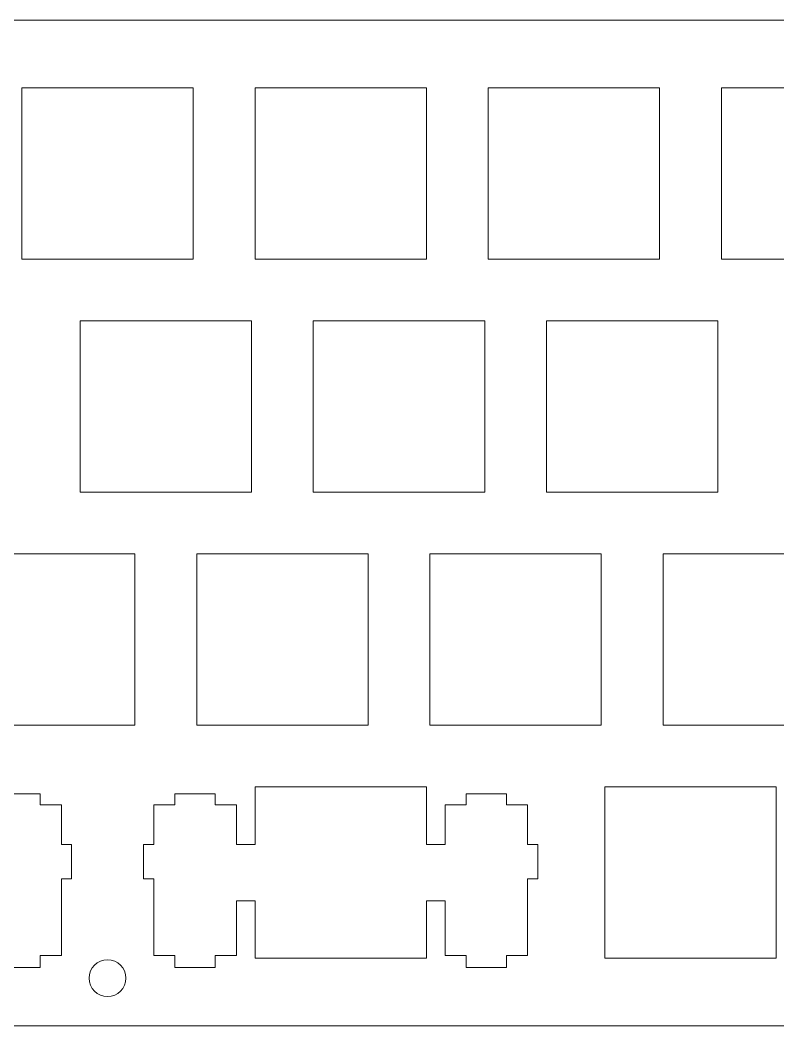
# Model space of a CAD drawing. Header units: inches. Extents: x 3 to 411, y -340 to -2.
# Drawn here: x 122.2 to 184.1, y -83.9 to -1.7 of the extents above; entities that cross this region are included whole.
import ezdxf

# ---------------------------------------------------------------- set-up
doc = ezdxf.new("R2010")
doc.units = ezdxf.units.IN
doc.header["$MEASUREMENT"] = 0
doc.layers.add('Layer 1', color=7, linetype='Continuous')

# ---------------------------------------------------------------- blocks, each defined once
blk = doc.blocks.new('block 127')
at = {"layer": 'Layer 1', "color": 4, "lineweight": 9, "true_color": 0x00ffff}
blk.add_lwpolyline([(238.876, -83.889), (5.514, -83.889)], dxfattribs=at)
blk = doc.blocks.new('block 169')
at = {"layer": 'Layer 1', "color": 4, "lineweight": 9, "true_color": 0x00ffff}
blk.add_lwpolyline([(5.514, -1.688), (238.876, -1.689)], dxfattribs=at)
blk = doc.blocks.new('block 197')
at = {"layer": 'Layer 1', "color": 5, "lineweight": 9, "true_color": 0x0000ff}
blk.add_lwpolyline([(120.539, -79.114), (123.839, -79.114)], dxfattribs=at)
blk = doc.blocks.new('block 198')
at = {"layer": 'Layer 1', "color": 5, "lineweight": 9, "true_color": 0x0000ff}
blk.add_lwpolyline([(123.839, -79.114), (123.839, -78.134)], dxfattribs=at)
blk = doc.blocks.new('block 199')
at = {"layer": 'Layer 1', "color": 5, "lineweight": 9, "true_color": 0x0000ff}
blk.add_lwpolyline([(123.839, -78.134), (125.563, -78.134)], dxfattribs=at)
blk = doc.blocks.new('block 200')
at = {"layer": 'Layer 1', "color": 5, "lineweight": 9, "true_color": 0x0000ff}
blk.add_lwpolyline([(125.563, -78.134), (125.563, -71.864)], dxfattribs=at)
blk = doc.blocks.new('block 201')
at = {"layer": 'Layer 1', "color": 5, "lineweight": 9, "true_color": 0x0000ff}
blk.add_lwpolyline([(125.563, -71.864), (126.389, -71.864)], dxfattribs=at)
blk = doc.blocks.new('block 202')
at = {"layer": 'Layer 1', "color": 5, "lineweight": 9, "true_color": 0x0000ff}
blk.add_lwpolyline([(126.389, -71.864), (126.389, -69.064)], dxfattribs=at)
blk = doc.blocks.new('block 203')
at = {"layer": 'Layer 1', "color": 5, "lineweight": 9, "true_color": 0x0000ff}
blk.add_lwpolyline([(126.389, -69.064), (125.563, -69.064)], dxfattribs=at)
blk = doc.blocks.new('block 204')
at = {"layer": 'Layer 1', "color": 5, "lineweight": 9, "true_color": 0x0000ff}
blk.add_lwpolyline([(125.563, -69.064), (125.563, -65.834)], dxfattribs=at)
blk = doc.blocks.new('block 205')
at = {"layer": 'Layer 1', "color": 5, "lineweight": 9, "true_color": 0x0000ff}
blk.add_lwpolyline([(125.563, -65.834), (123.839, -65.834)], dxfattribs=at)
blk = doc.blocks.new('block 206')
at = {"layer": 'Layer 1', "color": 5, "lineweight": 9, "true_color": 0x0000ff}
blk.add_lwpolyline([(123.839, -65.834), (123.839, -64.913)], dxfattribs=at)
blk = doc.blocks.new('block 207')
at = {"layer": 'Layer 1', "color": 5, "lineweight": 9, "true_color": 0x0000ff}
blk.add_lwpolyline([(123.839, -64.913), (120.539, -64.913)], dxfattribs=at)
blk = doc.blocks.new('block 214')
at = {"layer": 'Layer 1', "color": 5, "lineweight": 9, "true_color": 0x0000ff}
blk.add_lwpolyline([(141.389, -64.364), (141.389, -69.064)], dxfattribs=at)
blk = doc.blocks.new('block 215')
at = {"layer": 'Layer 1', "color": 5, "lineweight": 9, "true_color": 0x0000ff}
blk.add_lwpolyline([(141.389, -69.064), (139.863, -69.064)], dxfattribs=at)
blk = doc.blocks.new('block 216')
at = {"layer": 'Layer 1', "color": 5, "lineweight": 9, "true_color": 0x0000ff}
blk.add_lwpolyline([(139.863, -69.064), (139.863, -65.834)], dxfattribs=at)
blk = doc.blocks.new('block 217')
at = {"layer": 'Layer 1', "color": 5, "lineweight": 9, "true_color": 0x0000ff}
blk.add_lwpolyline([(139.863, -65.834), (138.139, -65.834)], dxfattribs=at)
blk = doc.blocks.new('block 218')
at = {"layer": 'Layer 1', "color": 5, "lineweight": 9, "true_color": 0x0000ff}
blk.add_lwpolyline([(138.139, -65.834), (138.139, -64.913)], dxfattribs=at)
blk = doc.blocks.new('block 219')
at = {"layer": 'Layer 1', "color": 5, "lineweight": 9, "true_color": 0x0000ff}
blk.add_lwpolyline([(138.139, -64.913), (134.839, -64.913)], dxfattribs=at)
blk = doc.blocks.new('block 220')
at = {"layer": 'Layer 1', "color": 5, "lineweight": 9, "true_color": 0x0000ff}
blk.add_lwpolyline([(134.839, -64.913), (134.839, -65.834)], dxfattribs=at)
blk = doc.blocks.new('block 221')
at = {"layer": 'Layer 1', "color": 5, "lineweight": 9, "true_color": 0x0000ff}
blk.add_lwpolyline([(134.839, -65.834), (133.114, -65.834)], dxfattribs=at)
blk = doc.blocks.new('block 222')
at = {"layer": 'Layer 1', "color": 5, "lineweight": 9, "true_color": 0x0000ff}
blk.add_lwpolyline([(133.114, -65.834), (133.114, -69.064)], dxfattribs=at)
blk = doc.blocks.new('block 223')
at = {"layer": 'Layer 1', "color": 5, "lineweight": 9, "true_color": 0x0000ff}
blk.add_lwpolyline([(133.114, -69.064), (132.288, -69.064)], dxfattribs=at)
blk = doc.blocks.new('block 224')
at = {"layer": 'Layer 1', "color": 5, "lineweight": 9, "true_color": 0x0000ff}
blk.add_lwpolyline([(132.288, -69.064), (132.288, -71.864)], dxfattribs=at)
blk = doc.blocks.new('block 225')
at = {"layer": 'Layer 1', "color": 5, "lineweight": 9, "true_color": 0x0000ff}
blk.add_lwpolyline([(132.288, -71.864), (133.114, -71.864)], dxfattribs=at)
blk = doc.blocks.new('block 226')
at = {"layer": 'Layer 1', "color": 5, "lineweight": 9, "true_color": 0x0000ff}
blk.add_lwpolyline([(133.114, -71.864), (133.114, -78.134)], dxfattribs=at)
blk = doc.blocks.new('block 227')
at = {"layer": 'Layer 1', "color": 5, "lineweight": 9, "true_color": 0x0000ff}
blk.add_lwpolyline([(133.114, -78.134), (134.839, -78.134)], dxfattribs=at)
blk = doc.blocks.new('block 228')
at = {"layer": 'Layer 1', "color": 5, "lineweight": 9, "true_color": 0x0000ff}
blk.add_lwpolyline([(134.839, -78.134), (134.839, -79.114)], dxfattribs=at)
blk = doc.blocks.new('block 229')
at = {"layer": 'Layer 1', "color": 5, "lineweight": 9, "true_color": 0x0000ff}
blk.add_lwpolyline([(134.839, -79.114), (138.139, -79.114)], dxfattribs=at)
blk = doc.blocks.new('block 230')
at = {"layer": 'Layer 1', "color": 5, "lineweight": 9, "true_color": 0x0000ff}
blk.add_lwpolyline([(138.139, -79.114), (138.139, -78.134)], dxfattribs=at)
blk = doc.blocks.new('block 231')
at = {"layer": 'Layer 1', "color": 5, "lineweight": 9, "true_color": 0x0000ff}
blk.add_lwpolyline([(138.139, -78.134), (139.863, -78.134)], dxfattribs=at)
blk = doc.blocks.new('block 232')
at = {"layer": 'Layer 1', "color": 5, "lineweight": 9, "true_color": 0x0000ff}
blk.add_lwpolyline([(139.863, -78.134), (139.863, -73.664)], dxfattribs=at)
blk = doc.blocks.new('block 233')
at = {"layer": 'Layer 1', "color": 5, "lineweight": 9, "true_color": 0x0000ff}
blk.add_lwpolyline([(139.863, -73.664), (141.389, -73.664)], dxfattribs=at)
blk = doc.blocks.new('block 234')
at = {"layer": 'Layer 1', "color": 5, "lineweight": 9, "true_color": 0x0000ff}
blk.add_lwpolyline([(141.389, -73.664), (141.389, -78.363)], dxfattribs=at)
blk = doc.blocks.new('block 235')
at = {"layer": 'Layer 1', "color": 5, "lineweight": 9, "true_color": 0x0000ff}
blk.add_lwpolyline([(141.389, -78.363), (155.388, -78.363)], dxfattribs=at)
blk = doc.blocks.new('block 236')
at = {"layer": 'Layer 1', "color": 5, "lineweight": 9, "true_color": 0x0000ff}
blk.add_lwpolyline([(155.388, -78.363), (155.388, -73.664)], dxfattribs=at)
blk = doc.blocks.new('block 237')
at = {"layer": 'Layer 1', "color": 5, "lineweight": 9, "true_color": 0x0000ff}
blk.add_lwpolyline([(155.388, -73.664), (156.914, -73.664)], dxfattribs=at)
blk = doc.blocks.new('block 238')
at = {"layer": 'Layer 1', "color": 5, "lineweight": 9, "true_color": 0x0000ff}
blk.add_lwpolyline([(156.914, -73.664), (156.914, -78.134)], dxfattribs=at)
blk = doc.blocks.new('block 239')
at = {"layer": 'Layer 1', "color": 5, "lineweight": 9, "true_color": 0x0000ff}
blk.add_lwpolyline([(156.914, -78.134), (158.639, -78.134)], dxfattribs=at)
blk = doc.blocks.new('block 240')
at = {"layer": 'Layer 1', "color": 5, "lineweight": 9, "true_color": 0x0000ff}
blk.add_lwpolyline([(158.639, -78.134), (158.639, -79.114)], dxfattribs=at)
blk = doc.blocks.new('block 241')
at = {"layer": 'Layer 1', "color": 5, "lineweight": 9, "true_color": 0x0000ff}
blk.add_lwpolyline([(158.639, -79.114), (161.939, -79.114)], dxfattribs=at)
blk = doc.blocks.new('block 242')
at = {"layer": 'Layer 1', "color": 5, "lineweight": 9, "true_color": 0x0000ff}
blk.add_lwpolyline([(161.939, -79.114), (161.939, -78.134)], dxfattribs=at)
blk = doc.blocks.new('block 243')
at = {"layer": 'Layer 1', "color": 5, "lineweight": 9, "true_color": 0x0000ff}
blk.add_lwpolyline([(161.939, -78.134), (163.663, -78.134)], dxfattribs=at)
blk = doc.blocks.new('block 244')
at = {"layer": 'Layer 1', "color": 5, "lineweight": 9, "true_color": 0x0000ff}
blk.add_lwpolyline([(163.663, -78.134), (163.663, -71.864)], dxfattribs=at)
blk = doc.blocks.new('block 245')
at = {"layer": 'Layer 1', "color": 5, "lineweight": 9, "true_color": 0x0000ff}
blk.add_lwpolyline([(163.663, -71.864), (164.489, -71.864)], dxfattribs=at)
blk = doc.blocks.new('block 246')
at = {"layer": 'Layer 1', "color": 5, "lineweight": 9, "true_color": 0x0000ff}
blk.add_lwpolyline([(164.489, -71.864), (164.489, -69.064)], dxfattribs=at)
blk = doc.blocks.new('block 247')
at = {"layer": 'Layer 1', "color": 5, "lineweight": 9, "true_color": 0x0000ff}
blk.add_lwpolyline([(164.489, -69.064), (163.663, -69.064)], dxfattribs=at)
blk = doc.blocks.new('block 248')
at = {"layer": 'Layer 1', "color": 5, "lineweight": 9, "true_color": 0x0000ff}
blk.add_lwpolyline([(163.663, -69.064), (163.663, -65.834)], dxfattribs=at)
blk = doc.blocks.new('block 249')
at = {"layer": 'Layer 1', "color": 5, "lineweight": 9, "true_color": 0x0000ff}
blk.add_lwpolyline([(163.663, -65.834), (161.939, -65.834)], dxfattribs=at)
blk = doc.blocks.new('block 250')
at = {"layer": 'Layer 1', "color": 5, "lineweight": 9, "true_color": 0x0000ff}
blk.add_lwpolyline([(161.939, -65.834), (161.939, -64.913)], dxfattribs=at)
blk = doc.blocks.new('block 251')
at = {"layer": 'Layer 1', "color": 5, "lineweight": 9, "true_color": 0x0000ff}
blk.add_lwpolyline([(161.939, -64.913), (158.639, -64.913)], dxfattribs=at)
blk = doc.blocks.new('block 252')
at = {"layer": 'Layer 1', "color": 5, "lineweight": 9, "true_color": 0x0000ff}
blk.add_lwpolyline([(158.639, -64.913), (158.639, -65.834)], dxfattribs=at)
blk = doc.blocks.new('block 253')
at = {"layer": 'Layer 1', "color": 5, "lineweight": 9, "true_color": 0x0000ff}
blk.add_lwpolyline([(158.639, -65.834), (156.914, -65.834)], dxfattribs=at)
blk = doc.blocks.new('block 254')
at = {"layer": 'Layer 1', "color": 5, "lineweight": 9, "true_color": 0x0000ff}
blk.add_lwpolyline([(156.914, -65.834), (156.914, -69.064)], dxfattribs=at)
blk = doc.blocks.new('block 255')
at = {"layer": 'Layer 1', "color": 5, "lineweight": 9, "true_color": 0x0000ff}
blk.add_lwpolyline([(156.914, -69.064), (155.388, -69.064)], dxfattribs=at)
blk = doc.blocks.new('block 256')
at = {"layer": 'Layer 1', "color": 5, "lineweight": 9, "true_color": 0x0000ff}
blk.add_lwpolyline([(155.388, -69.064), (155.388, -64.364)], dxfattribs=at)
blk = doc.blocks.new('block 257')
at = {"layer": 'Layer 1', "color": 5, "lineweight": 9, "true_color": 0x0000ff}
blk.add_lwpolyline([(155.388, -64.364), (141.389, -64.364)], dxfattribs=at)
blk = doc.blocks.new('block 270')
at = {"layer": 'Layer 1', "color": 5, "lineweight": 9, "true_color": 0x0000ff}
blk.add_lwpolyline([(169.964, -64.364), (183.963, -64.364)], dxfattribs=at)
blk = doc.blocks.new('block 271')
at = {"layer": 'Layer 1', "color": 5, "lineweight": 9, "true_color": 0x0000ff}
blk.add_lwpolyline([(183.963, -64.364), (183.963, -78.363)], dxfattribs=at)
blk = doc.blocks.new('block 272')
at = {"layer": 'Layer 1', "color": 5, "lineweight": 9, "true_color": 0x0000ff}
blk.add_lwpolyline([(183.963, -78.363), (169.964, -78.363)], dxfattribs=at)
blk = doc.blocks.new('block 273')
at = {"layer": 'Layer 1', "color": 5, "lineweight": 9, "true_color": 0x0000ff}
blk.add_lwpolyline([(169.964, -78.363), (169.964, -64.364)], dxfattribs=at)
blk = doc.blocks.new('block 298')
at = {"layer": 'Layer 1', "color": 5, "lineweight": 9, "true_color": 0x0000ff}
blk.add_lwpolyline([(117.576, -45.314), (131.576, -45.314)], dxfattribs=at)
blk = doc.blocks.new('block 299')
at = {"layer": 'Layer 1', "color": 5, "lineweight": 9, "true_color": 0x0000ff}
blk.add_lwpolyline([(131.576, -45.314), (131.576, -59.313)], dxfattribs=at)
blk = doc.blocks.new('block 300')
at = {"layer": 'Layer 1', "color": 5, "lineweight": 9, "true_color": 0x0000ff}
blk.add_lwpolyline([(131.576, -59.313), (117.576, -59.313)], dxfattribs=at)
blk = doc.blocks.new('block 302')
at = {"layer": 'Layer 1', "color": 5, "lineweight": 9, "true_color": 0x0000ff}
blk.add_lwpolyline([(136.626, -45.314), (150.626, -45.314)], dxfattribs=at)
blk = doc.blocks.new('block 303')
at = {"layer": 'Layer 1', "color": 5, "lineweight": 9, "true_color": 0x0000ff}
blk.add_lwpolyline([(150.626, -45.314), (150.626, -59.313)], dxfattribs=at)
blk = doc.blocks.new('block 304')
at = {"layer": 'Layer 1', "color": 5, "lineweight": 9, "true_color": 0x0000ff}
blk.add_lwpolyline([(150.626, -59.313), (136.626, -59.313)], dxfattribs=at)
blk = doc.blocks.new('block 305')
at = {"layer": 'Layer 1', "color": 5, "lineweight": 9, "true_color": 0x0000ff}
blk.add_lwpolyline([(136.626, -59.313), (136.626, -45.314)], dxfattribs=at)
blk = doc.blocks.new('block 306')
at = {"layer": 'Layer 1', "color": 5, "lineweight": 9, "true_color": 0x0000ff}
blk.add_lwpolyline([(155.676, -45.314), (169.676, -45.314)], dxfattribs=at)
blk = doc.blocks.new('block 307')
at = {"layer": 'Layer 1', "color": 5, "lineweight": 9, "true_color": 0x0000ff}
blk.add_lwpolyline([(169.676, -45.314), (169.676, -59.313)], dxfattribs=at)
blk = doc.blocks.new('block 308')
at = {"layer": 'Layer 1', "color": 5, "lineweight": 9, "true_color": 0x0000ff}
blk.add_lwpolyline([(169.676, -59.313), (155.676, -59.313)], dxfattribs=at)
blk = doc.blocks.new('block 309')
at = {"layer": 'Layer 1', "color": 5, "lineweight": 9, "true_color": 0x0000ff}
blk.add_lwpolyline([(155.676, -59.313), (155.676, -45.314)], dxfattribs=at)
blk = doc.blocks.new('block 310')
at = {"layer": 'Layer 1', "color": 5, "lineweight": 9, "true_color": 0x0000ff}
blk.add_lwpolyline([(174.726, -45.314), (188.726, -45.314)], dxfattribs=at)
blk = doc.blocks.new('block 312')
at = {"layer": 'Layer 1', "color": 5, "lineweight": 9, "true_color": 0x0000ff}
blk.add_lwpolyline([(188.726, -59.313), (174.726, -59.313)], dxfattribs=at)
blk = doc.blocks.new('block 313')
at = {"layer": 'Layer 1', "color": 5, "lineweight": 9, "true_color": 0x0000ff}
blk.add_lwpolyline([(174.726, -59.313), (174.726, -45.314)], dxfattribs=at)
blk = doc.blocks.new('block 346')
at = {"layer": 'Layer 1', "color": 5, "lineweight": 9, "true_color": 0x0000ff}
blk.add_lwpolyline([(127.1, -26.264), (141.101, -26.264)], dxfattribs=at)
blk = doc.blocks.new('block 347')
at = {"layer": 'Layer 1', "color": 5, "lineweight": 9, "true_color": 0x0000ff}
blk.add_lwpolyline([(141.101, -26.264), (141.101, -40.263)], dxfattribs=at)
blk = doc.blocks.new('block 348')
at = {"layer": 'Layer 1', "color": 5, "lineweight": 9, "true_color": 0x0000ff}
blk.add_lwpolyline([(141.101, -40.263), (127.1, -40.263)], dxfattribs=at)
blk = doc.blocks.new('block 349')
at = {"layer": 'Layer 1', "color": 5, "lineweight": 9, "true_color": 0x0000ff}
blk.add_lwpolyline([(127.1, -40.263), (127.1, -26.264)], dxfattribs=at)
blk = doc.blocks.new('block 350')
at = {"layer": 'Layer 1', "color": 5, "lineweight": 9, "true_color": 0x0000ff}
blk.add_lwpolyline([(146.151, -26.264), (160.151, -26.264)], dxfattribs=at)
blk = doc.blocks.new('block 351')
at = {"layer": 'Layer 1', "color": 5, "lineweight": 9, "true_color": 0x0000ff}
blk.add_lwpolyline([(160.151, -26.264), (160.151, -40.263)], dxfattribs=at)
blk = doc.blocks.new('block 352')
at = {"layer": 'Layer 1', "color": 5, "lineweight": 9, "true_color": 0x0000ff}
blk.add_lwpolyline([(160.151, -40.263), (146.151, -40.263)], dxfattribs=at)
blk = doc.blocks.new('block 353')
at = {"layer": 'Layer 1', "color": 5, "lineweight": 9, "true_color": 0x0000ff}
blk.add_lwpolyline([(146.151, -40.263), (146.151, -26.264)], dxfattribs=at)
blk = doc.blocks.new('block 354')
at = {"layer": 'Layer 1', "color": 5, "lineweight": 9, "true_color": 0x0000ff}
blk.add_lwpolyline([(165.201, -26.264), (179.201, -26.264)], dxfattribs=at)
blk = doc.blocks.new('block 355')
at = {"layer": 'Layer 1', "color": 5, "lineweight": 9, "true_color": 0x0000ff}
blk.add_lwpolyline([(179.201, -26.264), (179.201, -40.263)], dxfattribs=at)
blk = doc.blocks.new('block 356')
at = {"layer": 'Layer 1', "color": 5, "lineweight": 9, "true_color": 0x0000ff}
blk.add_lwpolyline([(179.201, -40.263), (165.201, -40.263)], dxfattribs=at)
blk = doc.blocks.new('block 357')
at = {"layer": 'Layer 1', "color": 5, "lineweight": 9, "true_color": 0x0000ff}
blk.add_lwpolyline([(165.201, -40.263), (165.201, -26.264)], dxfattribs=at)
blk = doc.blocks.new('block 394')
at = {"layer": 'Layer 1', "color": 5, "lineweight": 9, "true_color": 0x0000ff}
blk.add_lwpolyline([(122.337, -7.212), (136.338, -7.212)], dxfattribs=at)
blk = doc.blocks.new('block 395')
at = {"layer": 'Layer 1', "color": 5, "lineweight": 9, "true_color": 0x0000ff}
blk.add_lwpolyline([(136.338, -7.212), (136.338, -21.213)], dxfattribs=at)
blk = doc.blocks.new('block 396')
at = {"layer": 'Layer 1', "color": 5, "lineweight": 9, "true_color": 0x0000ff}
blk.add_lwpolyline([(136.338, -21.213), (122.337, -21.213)], dxfattribs=at)
blk = doc.blocks.new('block 397')
at = {"layer": 'Layer 1', "color": 5, "lineweight": 9, "true_color": 0x0000ff}
blk.add_lwpolyline([(122.337, -21.213), (122.337, -7.212)], dxfattribs=at)
blk = doc.blocks.new('block 398')
at = {"layer": 'Layer 1', "color": 5, "lineweight": 9, "true_color": 0x0000ff}
blk.add_lwpolyline([(141.389, -7.212), (155.388, -7.212)], dxfattribs=at)
blk = doc.blocks.new('block 399')
at = {"layer": 'Layer 1', "color": 5, "lineweight": 9, "true_color": 0x0000ff}
blk.add_lwpolyline([(155.388, -7.212), (155.388, -21.213)], dxfattribs=at)
blk = doc.blocks.new('block 400')
at = {"layer": 'Layer 1', "color": 5, "lineweight": 9, "true_color": 0x0000ff}
blk.add_lwpolyline([(155.388, -21.213), (141.389, -21.213)], dxfattribs=at)
blk = doc.blocks.new('block 401')
at = {"layer": 'Layer 1', "color": 5, "lineweight": 9, "true_color": 0x0000ff}
blk.add_lwpolyline([(141.389, -21.213), (141.389, -7.212)], dxfattribs=at)
blk = doc.blocks.new('block 402')
at = {"layer": 'Layer 1', "color": 5, "lineweight": 9, "true_color": 0x0000ff}
blk.add_lwpolyline([(160.439, -7.212), (174.438, -7.212)], dxfattribs=at)
blk = doc.blocks.new('block 403')
at = {"layer": 'Layer 1', "color": 5, "lineweight": 9, "true_color": 0x0000ff}
blk.add_lwpolyline([(174.438, -7.212), (174.438, -21.213)], dxfattribs=at)
blk = doc.blocks.new('block 404')
at = {"layer": 'Layer 1', "color": 5, "lineweight": 9, "true_color": 0x0000ff}
blk.add_lwpolyline([(174.438, -21.213), (160.439, -21.213)], dxfattribs=at)
blk = doc.blocks.new('block 405')
at = {"layer": 'Layer 1', "color": 5, "lineweight": 9, "true_color": 0x0000ff}
blk.add_lwpolyline([(160.439, -21.213), (160.439, -7.212)], dxfattribs=at)
blk = doc.blocks.new('block 406')
at = {"layer": 'Layer 1', "color": 5, "lineweight": 9, "true_color": 0x0000ff}
blk.add_lwpolyline([(179.489, -7.212), (193.488, -7.212)], dxfattribs=at)
blk = doc.blocks.new('block 408')
at = {"layer": 'Layer 1', "color": 5, "lineweight": 9, "true_color": 0x0000ff}
blk.add_lwpolyline([(193.488, -21.213), (179.489, -21.213)], dxfattribs=at)
blk = doc.blocks.new('block 409')
at = {"layer": 'Layer 1', "color": 5, "lineweight": 9, "true_color": 0x0000ff}
blk.add_lwpolyline([(179.489, -21.213), (179.489, -7.212)], dxfattribs=at)

msp = doc.modelspace()

# ---------------------------------------------------------------- linework, layer by layer
at = {"layer": 'Layer 1', "color": 5, "lineweight": 9, "true_color": 0x0000ff}
msp.add_open_spline([(130.838, -79.987), (130.838, -80.815), (130.166, -81.487), (129.338, -81.487), (128.509, -81.487), (127.838, -80.815), (127.838, -79.987), (127.838, -79.159), (128.509, -78.487), (129.338, -78.487), (130.166, -78.487), (130.838, -79.159), (130.838, -79.987)], degree=3, knots=[0, 0, 0, 0, 1, 1, 1, 2, 2, 2, 3, 3, 3, 4, 4, 4, 4], dxfattribs=at)

# ---------------------------------------------------------------- block references
at = {"layer": 'Layer 1'}
for name in ['block 169', 'block 394', 'block 397', 'block 395', 'block 398', 'block 401', 'block 399', 'block 402', 'block 405', 'block 403', 'block 406', 'block 409', 'block 396', 'block 400', 'block 404', 'block 408', 'block 346', 'block 349', 'block 347', 'block 350', 'block 353', 'block 351', 'block 354', 'block 357', 'block 355', 'block 348', 'block 352', 'block 356', 'block 298', 'block 299', 'block 302', 'block 305', 'block 303', 'block 306', 'block 309', 'block 307', 'block 310', 'block 313', 'block 300', 'block 304', 'block 308', 'block 312', 'block 207', 'block 206', 'block 219', 'block 220', 'block 218', 'block 214', 'block 257', 'block 256', 'block 251', 'block 252', 'block 250', 'block 270', 'block 273', 'block 271', 'block 205', 'block 204', 'block 221', 'block 222', 'block 217', 'block 216', 'block 253', 'block 254', 'block 249', 'block 248', 'block 203', 'block 202', 'block 223', 'block 224', 'block 215', 'block 255', 'block 247', 'block 246', 'block 200', 'block 201', 'block 225', 'block 226', 'block 244', 'block 245', 'block 232', 'block 233', 'block 234', 'block 236', 'block 237', 'block 238', 'block 198', 'block 199', 'block 227', 'block 228', 'block 230', 'block 231', 'block 235', 'block 239', 'block 240', 'block 242', 'block 243', 'block 272', 'block 197', 'block 229', 'block 241', 'block 127']:
    msp.add_blockref(name, (0, 0), dxfattribs=at)

doc.saveas('drawing.dxf')
